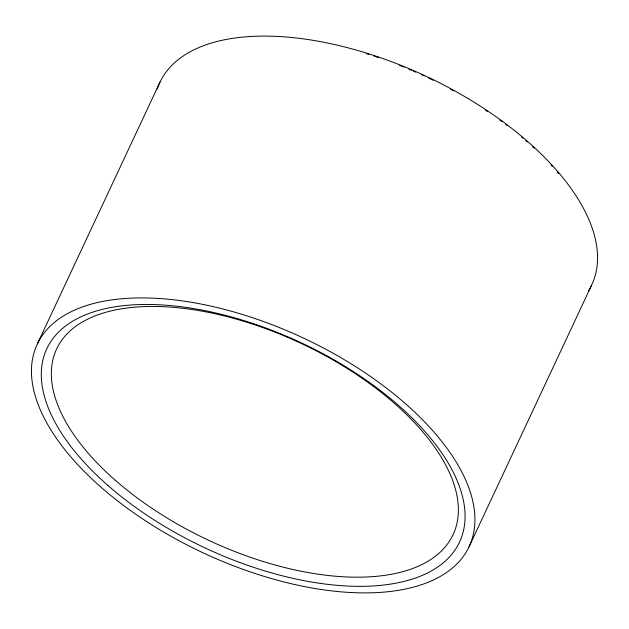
<?xml version="1.0" encoding="UTF-8"?>
<svg xmlns="http://www.w3.org/2000/svg" width="629" height="629" viewBox="0 0 629 629"><rect width="100%" height="100%" fill="white"/><g stroke="black" fill="none" stroke-linecap="round" stroke-linejoin="round"><path stroke-width="0.94" d="M37.386 343.859L160.018 82.061M468.982 546.939A238.493 118.527 25.1 0 0 189.478 301.983A238.493 118.527 25.1 0 0 101.088 487.271A238.493 118.527 25.1 0 0 468.982 546.939L591.614 285.141M157.242 88.972A238.493 118.527 25.1 0 1 426.092 76.266A238.493 118.527 25.1 0 1 588.429 290.96M366.29 53.622A237.432 118 25.1 0 1 368.861 54.424M373.996 56.083A237.432 118 25.1 0 1 378.281 57.522M399.635 65.4A237.432 118 25.1 0 1 403.889 67.114M408.976 69.229A237.432 118 25.1 0 1 411.515 70.306M413.198 71.03A237.432 118 25.1 0 1 415.73 72.138M421.611 74.772A237.432 118 25.1 0 1 424.119 75.928M428.286 77.886A237.432 118 25.1 0 1 433.263 80.284M450.411 89.114A237.432 118 25.1 0 1 453.627 90.875M485.36 110.075A237.432 118 25.1 0 1 487.585 111.553M499.882 120.139A237.432 118 25.1 0 1 502.005 121.688M505.747 124.479A237.432 118 25.1 0 1 507.304 125.651M521.535 137.02A237.432 118 25.1 0 1 522.974 138.238M525.828 140.684A237.432 118 25.1 0 1 527.236 141.91M532.747 146.848A237.432 118 25.1 0 1 534.1 148.09M551.09 165.089A237.432 118 25.1 0 1 552.254 166.363M557.325 172.094A237.432 118 25.1 0 1 558.576 173.557M115.272 480.249A218.884 108.778 25.1 0 0 452.911 535.012A218.884 108.778 25.1 0 0 196.397 310.191A218.884 108.778 25.1 0 0 115.272 480.249M107.85 485.415A227.895 113.259 25.1 0 0 459.39 542.426A227.895 113.259 25.1 0 0 192.309 308.352A227.895 113.259 25.1 0 0 107.85 485.415"/></g></svg>
